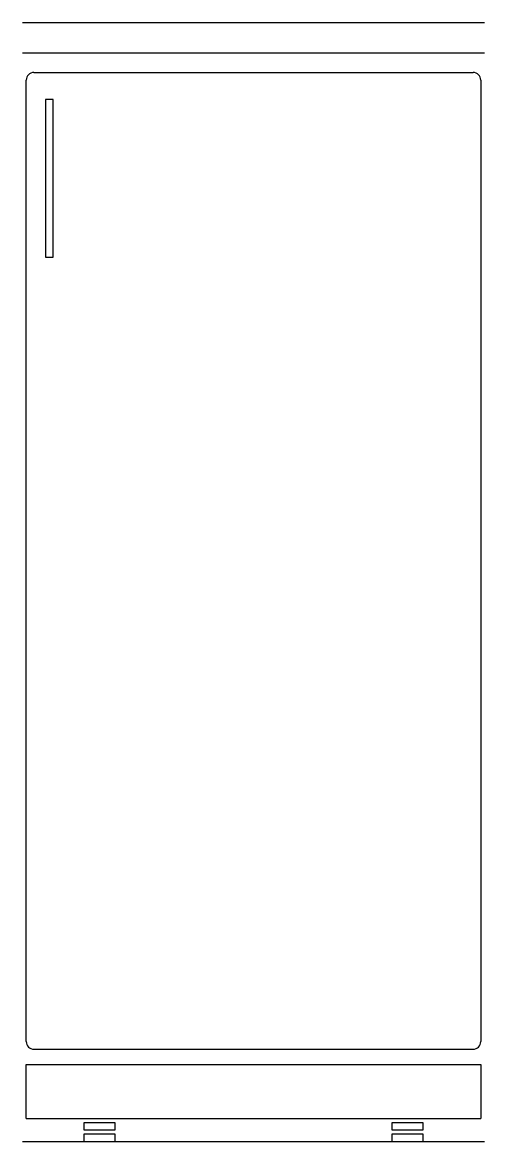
# Model space of a CAD drawing. Extents: x -60 to 0, y 0 to 145.
import ezdxf

# ---------------------------------------------------------------- set-up
doc = ezdxf.new("R2010")
doc.units = 0
doc.header["$LTSCALE"] = 25
doc.header["$MEASUREMENT"] = 0
doc.layers.get('0').update_dxf_attribs({"linetype": 'CONTINUOUS'})

msp = doc.modelspace()

# ---------------------------------------------------------------- linework, layer by layer
at = {"color": 0, "linetype": 'ByBlock'}
for p, q in [((-60, 145.42), (0, 145.42)), ((0, 141.42), (-60, 141.42)), ((-58.5, 138.92), (-1.5, 138.92)), ((-59.5, 13), (-59.5, 137.92)), ((-0.5, 137.92), (-0.5, 13)), ((-57, 135.42), (-57, 114.92)), ((-56, 135.42), (-57, 135.42)), ((-56, 114.92), (-56, 135.42)), ((-57, 114.92), (-56, 114.92)), ((-58.5, 12), (-1.5, 12)), ((-59.5, 10), (-0.5, 10)), ((-59.5, 3), (-59.5, 10)), ((-0.5, 10), (-0.5, 3)), ((-59.5, 3), (-0.5, 3)), ((-52, 2.5), (-48, 2.5)), ((-52, 1.5), (-52, 2.5)), ((-48, 1.5), (-52, 1.5)), ((-48, 2.5), (-48, 1.5)), ((-12, 1.5), (-12, 2.5)), ((-12, 2.5), (-8, 2.5)), ((-8, 1.5), (-12, 1.5)), ((-8, 2.5), (-8, 1.5)), ((-60, 0), (0, 0)), ((-52, 1), (-48, 1)), ((-52, 0), (-52, 1)), ((-48, 1), (-48, 0)), ((-12, 0), (-12, 1)), ((-12, 1), (-8, 1)), ((-8, 1), (-8, 0))]:
    msp.add_line(p, q, dxfattribs=at)
for centre, start, end in [((-58.5, 137.92), 90, 180), ((-1.5, 137.92), 0, 90), ((-58.5, 13), 180, 270), ((-1.5, 13), 270, 0)]:
    msp.add_arc(centre, 1, start, end, dxfattribs=at)

doc.saveas('drawing.dxf')
